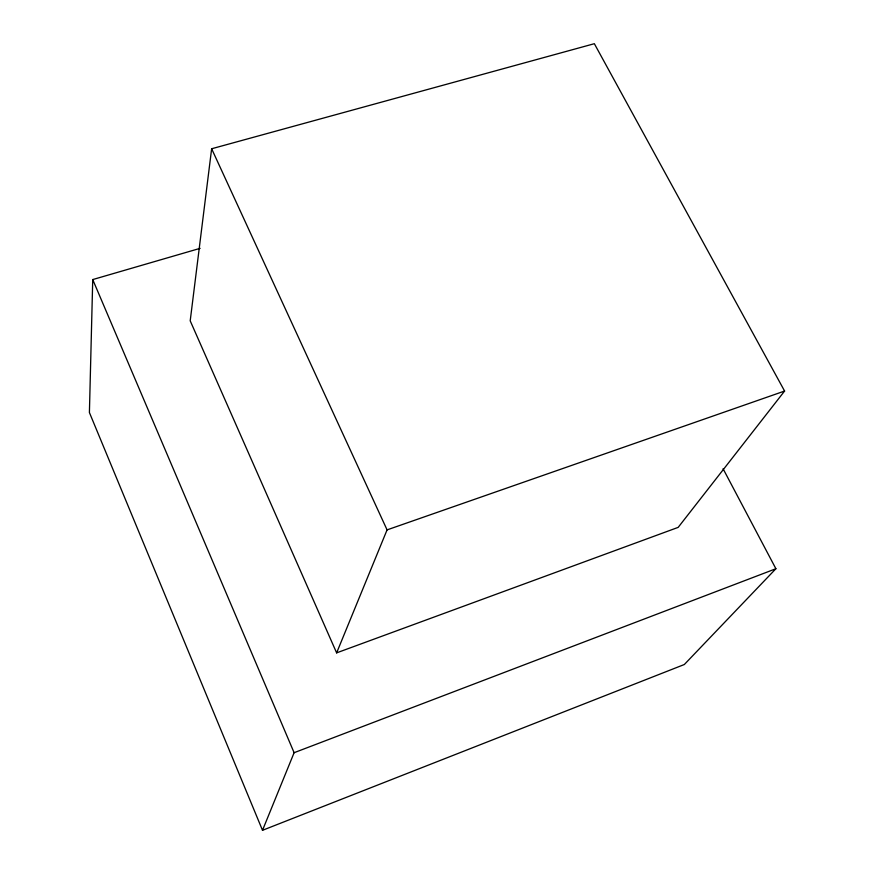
<?xml version="1.0" encoding="UTF-8"?>
<svg xmlns="http://www.w3.org/2000/svg" width="874" height="874" viewBox="0 0 874 874"><rect width="100%" height="100%" fill="white"/><g stroke="black" fill="none" stroke-linecap="round" stroke-linejoin="round"><path stroke-width="1.31" d="M200.146 248.336L92.731 279.571L89.41 412.539L262.506 830.3L684.331 664.513L775.894 568.734L723.071 468.737M211.639 148.766L190.204 320.824L336.632 652.867L678.18 527.372L784.59 391.049L594.353 43.7L211.639 148.766L387.073 529.884L336.632 652.867M262.506 830.3L294.112 752.7L92.731 279.571M294.112 752.7L775.894 568.734M387.073 529.884L784.59 391.049"/></g></svg>
